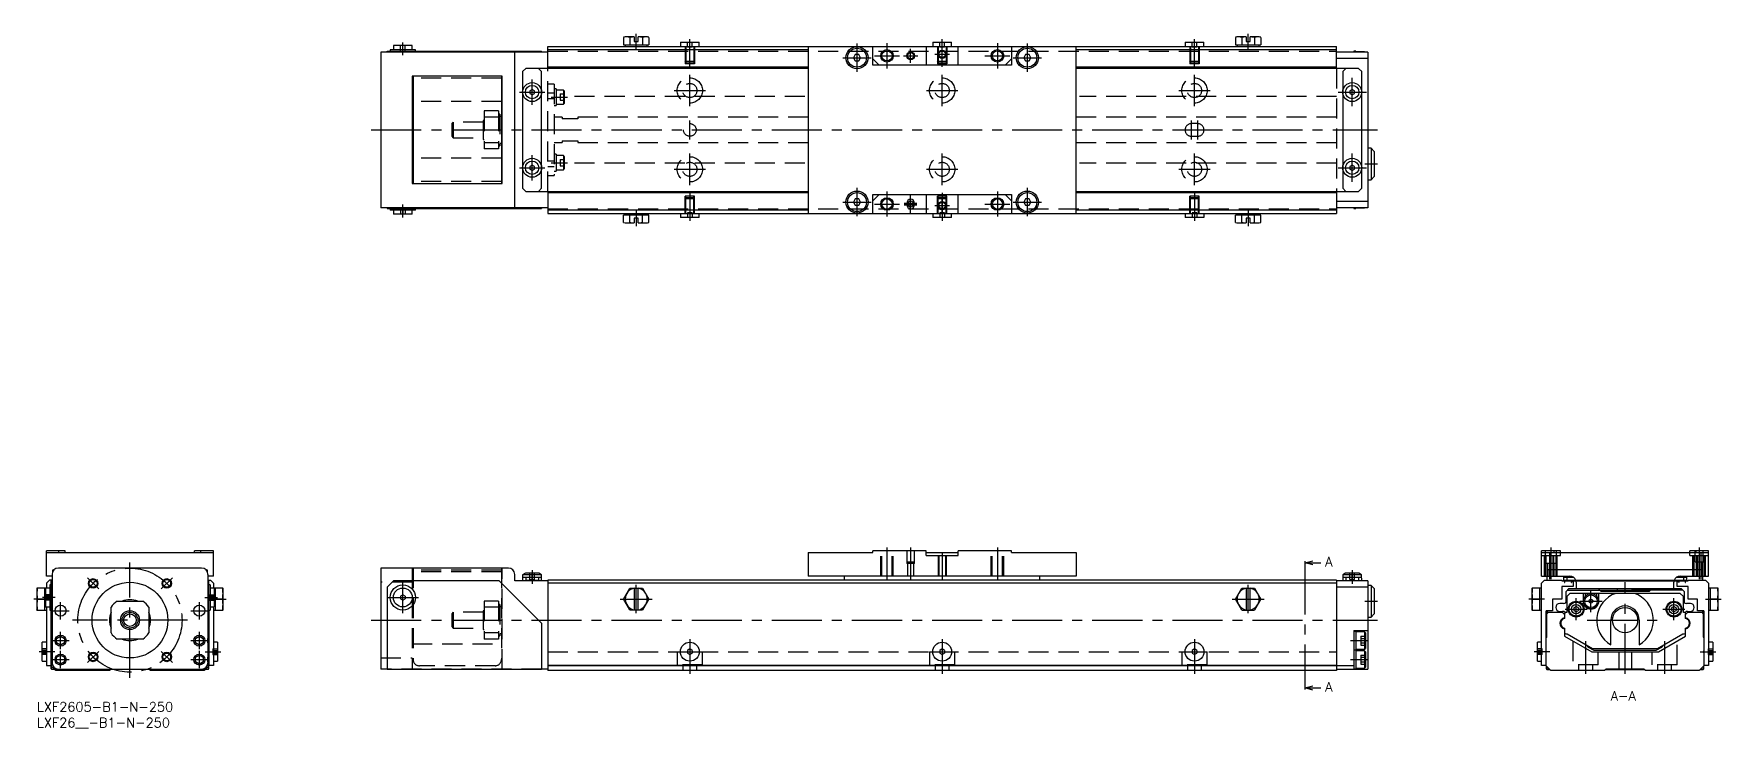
# Model space of a CAD drawing. Extents: x -1 to 534, y -8 to 212.
import ezdxf

# ---------------------------------------------------------------- set-up
doc = ezdxf.new("R2010")
doc.units = 0
doc.header["$LTSCALE"] = 0.5
doc.linetypes.add('CENTER', pattern=[50.8, 31.75, -6.35, 6.35, -6.35])
doc.linetypes.add('DASHED', pattern=[19.05, 12.7, -6.35])
for name, color, linetype in [('MSM_CENTER', 1, 'CENTER'), ('MSM_CONTINUOUS', 7, 'CONTINUOUS'), ('MSM_DASHED', 4, 'DASHED'), ('MSM_NARROW', 5, 'CONTINUOUS'), ('MSM_PART_NUMBER', 7, 'CONTINUOUS')]:
    doc.layers.add(name, color=color, linetype=linetype)
doc.styles.get("Standard").update_dxf_attribs({"font": 'txt.shx', "height": 1, "bigfont": 'bigfont.shx'})

# ---------------------------------------------------------------- blocks, each defined once
blk = doc.blocks.new('*U162')
at = {"layer": 'MSM_PART_NUMBER'}
blk.add_text('LXF2605-B1-N-250', height=3, dxfattribs=at).set_placement((0, -3))
blk = doc.blocks.new('*U163')
at = {"layer": 'MSM_PART_NUMBER'}
blk.add_text('LXF26__-B1-N-250', height=3, dxfattribs=at).set_placement((0, -8))

msp = doc.modelspace()

# ---------------------------------------------------------------- linework, layer by layer
at = {"layer": 'MSM_CENTER'}
for p, q in [((116, 205.19), (116, 209.24)), ((190, 206.97), (190, 211.99)), ((207, 201.49), (207, 210.29)), ((260, 199.89), (260, 208.89)), ((269.5, 208.99), (269.5, 200.99)), ((287, 201.49), (287, 210.29)), ((304.5, 208.99), (304.5, 200.99)), ((314, 199.89), (314, 208.89)), ((367, 201.49), (367, 210.29)), ((384, 206.97), (384, 211.99)), ((255.5, 204.39), (264.5, 204.39)), ((265.5, 204.99), (273.5, 204.99)), ((274.75, 204.99), (279.25, 204.99)), ((277, 202.74), (277, 207.24)), ((284.7, 205.49), (289.29, 205.49)), ((287, 203.19), (287, 207.79)), ((300.5, 204.99), (308.5, 204.99)), ((309.5, 204.39), (318.5, 204.39)), ((207, 188.99), (207, 198.99)), ((287, 188.99), (287, 198.99)), ((367, 188.99), (367, 198.99)), ((417, 188.99), (417, 197.99)), ((153, 193.49), (160.99, 193.49)), ((157, 189.49), (157, 197.49)), ((202, 193.99), (212, 193.99)), ((282, 193.99), (292, 193.99)), ((362, 193.99), (372, 193.99)), ((412.5, 193.49), (421.5, 193.49)), ((163, 191.89), (168.19, 191.89)), ((207, 178.49), (207, 184.49)), ((366, 178.49), (366, 184.49)), ((368, 178.49), (368, 184.49)), ((106, 181.49), (425, 181.49)), ((157, 165.49), (157, 173.49)), ((207, 163.99), (207, 173.99)), ((287, 163.99), (287, 173.99)), ((367, 163.99), (367, 173.99)), ((417, 164.99), (417, 173.99)), ((153, 169.49), (160.99, 169.49)), ((163, 171.1), (168.19, 171.1)), ((202, 168.99), (212, 168.99)), ((282, 168.99), (292, 168.99)), ((362, 168.99), (372, 168.99)), ((412.5, 169.49), (421.5, 169.49)), ((421, 170.69), (425, 170.69)), ((207, 161.49), (207, 152.69)), ((260, 154.09), (260, 163.09)), ((269.5, 161.99), (269.5, 153.99)), ((277, 155.24), (277, 160.74)), ((287, 161.5), (287, 152.69)), ((304.5, 161.99), (304.5, 153.99)), ((314, 154.09), (314, 163.09)), ((367, 161.49), (367, 152.69)), ((116, 153.74), (116, 157.79)), ((190, 155.99), (190, 150.99)), ((255.5, 158.59), (264.5, 158.59)), ((265.5, 157.99), (273.5, 157.99)), ((275, 158.24), (279, 158.24)), ((275, 157.99), (279, 157.99)), ((275, 157.74), (279, 157.74)), ((284.7, 157.49), (289.29, 157.49)), ((287, 155.19), (287, 159.79)), ((300.5, 157.99), (308.5, 157.99)), ((309.5, 158.59), (318.5, 158.59)), ((384, 155.99), (384, 150.99)), ((269.5, 49), (269.5, 39)), ((277, 49), (277, 39)), ((304.5, 49), (304.5, 39)), ((479.99, 49), (479.99, 39)), ((526.99, 49), (526.99, 39)), ((29.5, 7.75), (29.5, 44.25)), ((287, 47.5), (287, 39)), ((401.99, 43.7), (401.99, 5)), ((479.49, 47.5), (479.49, 39)), ((527.49, 47.5), (527.49, 39)), ((16.06, 39.44), (19.6, 35.9)), ((42.94, 39.44), (39.4, 35.9)), ((116, 28.2), (116, 38.2)), ((157, 41.9), (157, 37.5)), ((417, 41.9), (417, 37.5)), ((503.49, 9), (503.49, 38)), ((4, 32.7), (-1, 32.7)), ((5.75, 33.2), (1.75, 33.2)), ((53.25, 33.2), (57.25, 33.2)), ((55, 32.7), (60, 32.7)), ((111, 33.2), (121, 33.2)), ((184.95, 32.7), (195.04, 32.7)), ((190, 28.2), (190, 37.2)), ((378.95, 32.7), (389.04, 32.7)), ((384, 28.2), (384, 37.2)), ((477.99, 32.7), (472.99, 32.7)), ((487.99, 26), (487.99, 33)), ((492.69, 28.5), (492.69, 35.5)), ((518.99, 26), (518.99, 33)), ((528.99, 32.7), (533.99, 32.7)), ((4.75, 29), (10.25, 29)), ((7.5, 26.25), (7.5, 31.75)), ((48.75, 29), (54.25, 29)), ((51.5, 26.25), (51.5, 31.75)), ((421, 32), (425, 32)), ((484.49, 29.5), (491.49, 29.5)), ((489.19, 32), (496.19, 32)), ((515.49, 29.5), (522.49, 29.5)), ((7.5, 16.75), (7.5, 22.25)), ((47.75, 26), (11.25, 26)), ((51.5, 16.75), (51.5, 22.25)), ((106, 26), (425, 26)), ((491.49, 26), (515.49, 26)), ((4.75, 19.5), (10.25, 19.5)), ((7.5, 10.75), (7.5, 16.25)), ((16.06, 12.56), (19.6, 16.1)), ((39.4, 16.1), (42.94, 12.56)), ((48.75, 19.5), (54.25, 19.5)), ((51.5, 10.75), (51.5, 16.25)), ((207, 20), (207, 9)), ((287, 20), (287, 9)), ((367, 20), (367, 9)), ((416.5, 19.5), (422.19, 19.5)), ((490.99, 19.29), (490.99, 9)), ((515.99, 19.29), (515.99, 9)), ((5.7, 16), (0.7, 16)), ((4.75, 13.5), (10.25, 13.5)), ((48.75, 13.5), (54.25, 13.5)), ((53.3, 16), (58.3, 16)), ((203, 16), (211, 16)), ((283, 16), (291, 16)), ((363, 16), (371, 16)), ((416.5, 13.5), (422.19, 13.5)), ((479.69, 16), (474.69, 16)), ((527.29, 16), (532.29, 16))]:
    msp.add_line(p, q, dxfattribs=at)
msp.add_circle((29.5, 26), 16.5, dxfattribs=at)
at = {"layer": 'MSM_CONTINUOUS'}
for p, q in [((186.5, 210.99), (185.95, 210.85)), ((185.95, 210.85), (185.95, 208.49)), ((189.4, 210.99), (186.5, 210.99)), ((187.97, 210.85), (187.97, 208.49)), ((189.4, 210.99), (189.4, 209.49)), ((189.4, 209.49), (190.6, 209.49)), ((193.5, 210.99), (190.6, 210.99)), ((190.6, 209.49), (190.6, 210.99)), ((192.02, 210.85), (192.02, 208.49)), ((194.04, 210.85), (193.5, 210.99)), ((194.04, 210.85), (194.04, 208.49)), ((204, 209.29), (210, 209.29)), ((204, 209.29), (204, 207.99)), ((210, 207.99), (210, 209.29)), ((284, 209.29), (290, 209.29)), ((284, 209.29), (284, 207.99)), ((290, 207.99), (290, 209.29)), ((364, 209.29), (370, 209.29)), ((364, 209.29), (364, 207.99)), ((370, 207.99), (370, 209.29)), ((380.5, 210.99), (379.95, 210.85)), ((379.95, 210.85), (379.95, 208.49)), ((383.4, 210.99), (380.5, 210.99)), ((381.97, 210.85), (381.97, 208.49)), ((383.4, 210.99), (383.4, 209.49)), ((383.4, 209.49), (384.6, 209.49)), ((387.5, 210.99), (384.6, 210.99)), ((384.6, 209.49), (384.6, 210.99)), ((386.02, 210.85), (386.02, 208.49)), ((388.04, 210.85), (387.5, 210.99)), ((388.04, 210.85), (388.04, 208.49)), ((162, 206.19), (109, 206.19)), ((109, 206.19), (109, 156.79)), ((111, 206.44), (160, 206.44)), ((111, 206.19), (111, 206.44)), ((111, 206.34), (160, 206.34)), ((120, 206.94), (112, 206.94)), ((112, 206.94), (112, 206.44)), ((119, 208.24), (113, 208.24)), ((113, 208.24), (113, 206.94)), ((113, 206.34), (113, 206.44)), ((114.5, 206.34), (114.5, 206.19)), ((117.5, 206.19), (117.5, 206.34)), ((119, 206.94), (119, 208.24)), ((120, 206.44), (120, 206.94)), ((146.5, 206.34), (146.5, 206.44)), ((148.6, 206.24), (148.56, 206.19)), ((148.6, 206.24), (148.6, 206.19)), ((151.29, 206.24), (148.6, 206.24)), ((151.29, 206.29), (151.29, 206.19)), ((152, 206.29), (151.29, 206.29)), ((151.5, 156.79), (151.5, 206.19)), ((152, 206.29), (152, 206.19)), ((160, 206.19), (160, 206.44)), ((162, 200.99), (162, 207.99)), ((162, 207.99), (412, 207.99)), ((162, 206.98), (244.5, 206.98)), ((185.95, 208.49), (194.04, 208.49)), ((186.5, 208.49), (186.5, 207.99)), ((193.5, 207.99), (193.5, 208.49)), ((244.5, 207.99), (244.5, 154.99)), ((259.42, 205.39), (258.84, 204.39)), ((258.84, 204.39), (259.42, 203.39)), ((260.57, 205.39), (259.42, 205.39)), ((259.42, 203.39), (260.57, 203.39)), ((261.15, 204.39), (260.57, 205.39)), ((260.57, 203.39), (261.15, 204.39)), ((265, 201.99), (265, 207.99)), ((267, 201.99), (265, 203.99)), ((281.9, 207.99), (281.9, 201.99)), ((292.1, 201.99), (292.1, 207.99)), ((309, 203.99), (307, 201.99)), ((309, 207.99), (309, 201.99)), ((313.42, 205.39), (312.84, 204.39)), ((312.84, 204.39), (313.42, 203.39)), ((314.57, 205.39), (313.42, 205.39)), ((313.42, 203.39), (314.57, 203.39)), ((315.15, 204.39), (314.57, 205.39)), ((314.57, 203.39), (315.15, 204.39)), ((329.5, 154.99), (329.5, 207.99)), ((329.5, 206.98), (412, 206.98)), ((379.95, 208.49), (388.04, 208.49)), ((380.5, 208.49), (380.5, 207.99)), ((387.5, 207.99), (387.5, 208.49)), ((412, 200.99), (412, 207.99)), ((421.99, 206.19), (412, 206.19)), ((421.99, 204.19), (412, 204.19)), ((418.19, 206.44), (417.49, 206.44)), ((417.49, 206.44), (417.49, 206.19)), ((418.19, 206.44), (418.19, 206.19)), ((420.89, 206.24), (418.19, 206.24)), ((420.94, 206.19), (420.89, 206.24)), ((420.89, 206.24), (420.89, 206.19)), ((421.99, 206.19), (421.99, 156.79)), ((119, 198.49), (119, 164.49)), ((147.5, 198.49), (119, 198.49)), ((119.25, 198.49), (119.25, 164.49)), ((147.25, 198.49), (147.25, 164.49)), ((147.5, 164.49), (147.5, 198.49)), ((155, 200.99), (154, 199.99)), ((154, 199.99), (154, 162.99)), ((244.5, 200.99), (155, 200.99)), ((160, 199.99), (159, 200.99)), ((160, 162.99), (160, 199.99)), ((162, 201.49), (244.5, 201.49)), ((309, 201.99), (265, 201.99)), ((329.5, 201.49), (412, 201.49)), ((419, 200.99), (329.5, 200.99)), ((415, 200.99), (413.99, 199.99)), ((413.99, 199.99), (413.99, 162.99)), ((420, 199.99), (419, 200.99)), ((420, 162.99), (420, 199.99)), ((119, 197.89), (119.25, 197.89)), ((119.25, 194.48), (119, 194.48)), ((147.25, 197.89), (147.5, 197.89)), ((147.5, 194.48), (147.25, 194.48)), ((157, 194.36), (156.25, 193.93)), ((156.25, 193.93), (156.25, 193.06)), ((156.25, 193.06), (157, 192.63)), ((157.75, 193.93), (157, 194.36)), ((157, 192.63), (157.75, 193.06)), ((157.75, 193.06), (157.75, 193.93)), ((417, 194.36), (416.24, 193.93)), ((416.24, 193.93), (416.24, 193.06)), ((416.24, 193.06), (417, 192.63)), ((417.75, 193.93), (417, 194.36)), ((417, 192.63), (417.75, 193.06)), ((417.75, 193.06), (417.75, 193.93)), ((119.25, 190.49), (119, 190.49)), ((147.5, 190.49), (147.25, 190.49)), ((147.5, 185.74), (147.25, 185.74)), ((147.25, 177.24), (147.5, 177.24)), ((119.25, 172.49), (119, 172.49)), ((147.5, 172.49), (147.25, 172.49)), ((423, 175.69), (421.99, 175.69)), ((424, 174.69), (423, 175.69)), ((423, 175.69), (423, 165.69)), ((424, 174.69), (424, 166.69)), ((119.25, 168.5), (119, 168.5)), ((147.5, 168.5), (147.25, 168.5)), ((157, 170.36), (156.25, 169.93)), ((156.25, 169.93), (156.25, 169.06)), ((156.25, 169.06), (157, 168.63)), ((157.75, 169.93), (157, 170.36)), ((157, 168.63), (157.75, 169.06)), ((157.75, 169.06), (157.75, 169.93)), ((417, 170.36), (416.24, 169.93)), ((416.24, 169.93), (416.24, 169.06)), ((416.24, 169.06), (417, 168.63)), ((417.75, 169.93), (417, 170.36)), ((417, 168.63), (417.75, 169.06)), ((417.75, 169.06), (417.75, 169.93)), ((423, 165.69), (424, 166.69)), ((119, 165.09), (119.25, 165.09)), ((119, 164.49), (147.5, 164.49)), ((147.25, 165.09), (147.5, 165.09)), ((154, 162.99), (155, 161.99)), ((155, 161.99), (244.5, 161.99)), ((159, 161.99), (160, 162.99)), ((162, 161.99), (162, 154.99)), ((244.5, 161.5), (162, 161.5)), ((265, 154.99), (265, 160.99)), ((265, 160.99), (309, 160.99)), ((265, 158.99), (267, 160.99)), ((281.9, 160.99), (281.9, 154.99)), ((292.1, 154.99), (292.1, 160.99)), ((307, 160.99), (309, 158.99)), ((309, 160.99), (309, 154.99)), ((329.5, 161.99), (419, 161.99)), ((412, 161.5), (329.5, 161.5)), ((412, 161.99), (412, 154.99)), ((413.99, 162.99), (415, 161.99)), ((419, 161.99), (420, 162.99)), ((421.99, 165.69), (423, 165.69)), ((162, 156.79), (109, 156.79)), ((111, 156.79), (111, 156.54)), ((111, 156.64), (160, 156.64)), ((111, 156.54), (160, 156.54)), ((112, 156.54), (112, 156.04)), ((120, 156.04), (112, 156.04)), ((113, 156.64), (113, 156.54)), ((113, 156.04), (113, 154.74)), ((114.5, 156.79), (114.5, 156.64)), ((117.5, 156.64), (117.5, 156.79)), ((119, 154.74), (119, 156.04)), ((120, 156.04), (120, 156.54)), ((146.5, 156.64), (146.5, 156.54)), ((148.56, 156.79), (148.6, 156.74)), ((148.6, 156.79), (148.6, 156.74)), ((148.6, 156.74), (151.29, 156.74)), ((151.29, 156.79), (151.29, 156.69)), ((151.29, 156.69), (152, 156.69)), ((152, 156.79), (152, 156.69)), ((160, 156.79), (160, 156.54)), ((244.5, 155.99), (162, 155.99)), ((259.42, 159.59), (258.84, 158.59)), ((258.84, 158.59), (259.42, 157.59)), ((260.57, 159.59), (259.42, 159.59)), ((259.42, 157.59), (260.57, 157.59)), ((261.15, 158.59), (260.57, 159.59)), ((260.57, 157.59), (261.15, 158.59)), ((275.75, 158.24), (275.75, 157.74)), ((278.25, 157.74), (278.25, 158.24)), ((313.42, 159.59), (312.84, 158.59)), ((312.84, 158.59), (313.42, 157.59)), ((314.57, 159.59), (313.42, 159.59)), ((313.42, 157.59), (314.57, 157.59)), ((315.15, 158.59), (314.57, 159.59)), ((314.57, 157.59), (315.15, 158.59)), ((412, 155.99), (329.5, 155.99)), ((421.99, 158.79), (412, 158.79)), ((421.99, 156.79), (412, 156.79)), ((417.49, 156.79), (417.49, 156.54)), ((417.49, 156.54), (418.19, 156.54)), ((418.19, 156.79), (418.19, 156.54)), ((418.19, 156.74), (420.89, 156.74)), ((420.89, 156.79), (420.89, 156.74)), ((420.89, 156.74), (420.94, 156.79)), ((119, 154.74), (113, 154.74)), ((162, 154.99), (412, 154.99)), ((185.95, 152.14), (185.95, 154.49)), ((194.04, 154.49), (185.95, 154.49)), ((185.95, 152.14), (186.5, 151.99)), ((186.5, 154.99), (186.5, 154.49)), ((186.5, 151.99), (189.4, 151.99)), ((187.97, 152.14), (187.97, 154.49)), ((190.6, 153.49), (189.4, 153.49)), ((189.4, 153.49), (189.4, 151.99)), ((190.6, 151.99), (190.6, 153.49)), ((190.6, 151.99), (193.5, 151.99)), ((192.02, 152.14), (192.02, 154.49)), ((193.5, 154.49), (193.5, 154.99)), ((193.5, 151.99), (194.04, 152.14)), ((194.04, 152.14), (194.04, 154.49)), ((204, 154.99), (204, 153.69)), ((210, 153.69), (204, 153.69)), ((210, 153.69), (210, 154.99)), ((284, 154.99), (284, 153.69)), ((290, 153.69), (284, 153.69)), ((290, 153.69), (290, 154.99)), ((364, 154.99), (364, 153.69)), ((370, 153.69), (364, 153.69)), ((370, 154.99), (370, 153.69)), ((379.95, 152.14), (379.95, 154.49)), ((388.04, 154.49), (379.95, 154.49)), ((379.95, 152.14), (380.5, 151.99)), ((380.5, 154.99), (380.5, 154.49)), ((380.5, 151.99), (383.4, 151.99)), ((381.97, 152.14), (381.97, 154.49)), ((384.6, 153.49), (383.4, 153.49)), ((383.4, 153.49), (383.4, 151.99)), ((384.6, 151.99), (384.6, 153.49)), ((384.6, 151.99), (387.5, 151.99)), ((386.02, 152.14), (386.02, 154.49)), ((387.5, 154.49), (387.5, 154.99)), ((387.5, 151.99), (388.04, 152.14)), ((388.04, 152.14), (388.04, 154.49)), ((9, 48), (3, 48)), ((3, 40), (3, 48)), ((3, 47.5), (56, 47.5)), ((7, 47.5), (7, 48)), ((9, 47.5), (9, 48)), ((56, 48), (50, 48)), ((50, 47.5), (50, 48)), ((52, 47.5), (52, 48)), ((56, 40), (56, 48)), ((244.5, 47.5), (265, 47.5)), ((244.5, 47.5), (244.5, 40)), ((281.9, 48), (265, 48)), ((265, 47.5), (265, 48)), ((281.9, 46.5), (281.9, 48)), ((281.9, 47.5), (292.1, 47.5)), ((281.9, 46.5), (292.1, 46.5)), ((309, 48), (292.1, 48)), ((292.1, 46.5), (292.1, 48)), ((309, 47.5), (309, 48)), ((309, 47.5), (329.5, 47.5)), ((329.5, 47.5), (329.5, 40)), ((401.99, 44.2), (404.5, 44.87)), ((401.99, 44.7), (401.99, 43.7)), ((404.5, 43.53), (401.99, 44.2)), ((401.99, 44.2), (407, 44.2)), ((482.99, 48), (476.99, 48)), ((476.99, 40), (476.99, 48)), ((476.99, 47.5), (529.99, 47.5)), ((480.99, 47.5), (480.99, 48)), ((482.99, 47.5), (482.99, 48)), ((529.99, 48), (523.99, 48)), ((523.99, 47.5), (523.99, 48)), ((525.99, 47.5), (525.99, 48)), ((529.99, 40), (529.99, 48)), ((4.8, 40), (3, 40)), ((4, 38.7), (3, 37.7)), ((3, 37.7), (3, 36.2)), ((4.8, 38.7), (4, 38.7)), ((4.65, 38.5), (4.55, 38.5)), ((4.55, 10.6), (4.55, 38.5)), ((4.65, 10.6), (4.65, 38.5)), ((4.8, 40.5), (4.8, 12.5)), ((5, 41.37), (5, 42)), ((5, 42), (5.48, 42)), ((52.2, 42.5), (6.8, 42.5)), ((53.52, 42), (54, 42)), ((54, 42), (54, 41.37)), ((54.2, 40.5), (54.2, 12.5)), ((56, 40), (54.2, 40)), ((54.2, 38.7), (55, 38.7)), ((54.35, 38.5), (54.45, 38.5)), ((54.35, 10.6), (54.35, 38.5)), ((54.45, 38.5), (54.45, 10.6)), ((55, 38.7), (56, 37.7)), ((56, 37.7), (56, 36.2)), ((149.5, 42.5), (109, 42.5)), ((109, 42.5), (109, 10.5)), ((111, 36.5), (113, 38.5)), ((146.5, 38.5), (113, 38.5)), ((146.5, 38.5), (160, 25)), ((151.5, 38.5), (151.5, 40.5)), ((162, 38.5), (151.5, 38.5)), ((154.86, 40.9), (154, 40.4)), ((154, 40.4), (154, 38.65)), ((159.99, 40.4), (154, 40.4)), ((154, 39.6), (160, 39.6)), ((154, 38.65), (154.04, 38.65)), ((154, 38.6), (162, 38.6)), ((154, 38.6), (154, 38.5)), ((154.04, 38.65), (154.04, 38.6)), ((159.13, 40.9), (154.86, 40.9)), ((154.94, 38.6), (154.94, 38.65)), ((154.94, 38.65), (159.04, 38.65)), ((155, 39.6), (155, 38.65)), ((156, 38.6), (156, 38.5)), ((159, 39.6), (159, 38.65)), ((159.04, 38.65), (159.04, 38.6)), ((159.99, 40.4), (159.13, 40.9)), ((160, 38.6), (159.99, 40.4)), ((412, 38.7), (162, 38.7)), ((162, 38.7), (162, 10)), ((412, 37.7), (162, 37.7)), ((329.5, 40), (244.5, 40)), ((256, 38.7), (256, 40)), ((318, 38.7), (318, 40)), ((412, 38.7), (412, 10)), ((412, 38.6), (420, 38.6)), ((421.99, 38.5), (412, 38.5)), ((414, 40.4), (413.99, 38.6)), ((413.99, 39.6), (420, 39.6)), ((414.86, 40.9), (414, 40.4)), ((419.99, 40.4), (414, 40.4)), ((419.13, 40.9), (414.86, 40.9)), ((415, 39.6), (415, 38.6)), ((417.99, 38.6), (417.99, 38.5)), ((419, 39.6), (419, 38.6)), ((419.99, 40.4), (419.13, 40.9)), ((420, 38.5), (419.99, 40.4)), ((421.99, 38.5), (421.99, 10.5)), ((476.99, 40), (485.99, 40)), ((476.99, 37.7), (477.99, 38.7)), ((476.99, 11.6), (476.99, 37.7)), ((477.99, 38.7), (483.5, 38.7)), ((478.79, 38.7), (478.79, 40)), ((478.99, 42), (478.99, 40)), ((527.99, 42), (478.99, 42)), ((483.5, 38.7), (483.5, 38.5)), ((483.5, 38.5), (523.49, 38.5)), ((483.99, 39.6), (483.99, 38.5)), ((483.99, 39.6), (487.19, 39.6)), ((522.99, 38.6), (483.99, 38.6)), ((484.3, 38.5), (484.3, 37.95)), ((484.3, 37.95), (484.4, 37.95)), ((484.4, 37.95), (484.4, 38.45)), ((484.4, 38.45), (486.39, 38.45)), ((484.99, 39.6), (484.99, 38.6)), ((486.39, 38.45), (486.39, 37.95)), ((486.39, 37.95), (486.5, 37.95)), ((486.5, 38.3), (487, 38.3)), ((486.5, 37.95), (486.5, 38.3)), ((487, 38.3), (487, 36.7)), ((487.99, 38), (487.99, 36)), ((518.99, 36), (518.99, 38)), ((519.79, 39.6), (522.99, 39.6)), ((519.99, 38.3), (520.49, 38.3)), ((519.99, 36.7), (519.99, 38.3)), ((520.49, 38.3), (520.49, 37.95)), ((520.49, 37.95), (520.58, 37.95)), ((520.58, 37.95), (520.58, 38.45)), ((520.58, 38.45), (522.58, 38.45)), ((520.99, 40), (529.99, 40)), ((521.99, 39.6), (521.99, 38.6)), ((522.58, 38.45), (522.58, 37.95)), ((522.58, 37.95), (522.68, 37.95)), ((522.68, 37.95), (522.68, 38.5)), ((522.99, 39.6), (522.99, 38.5)), ((523.49, 38.5), (523.49, 38.7)), ((523.49, 38.7), (528.99, 38.7)), ((527.99, 40), (527.99, 42)), ((528.19, 38.7), (528.19, 40)), ((528.99, 38.7), (529.99, 37.7)), ((529.99, 37.7), (529.99, 11.6)), ((0, 36.15), (0.01, 36.2)), ((0, 36.15), (0, 29.25)), ((4.05, 36.2), (0.01, 36.2)), ((0.15, 32.7), (2.5, 32.7)), ((2.5, 29.2), (2.5, 36.2)), ((2.75, 36.2), (2.75, 30.2)), ((4.05, 37.2), (4.05, 29.2)), ((4.55, 37.2), (4.05, 37.2)), ((4.65, 36.5), (4.55, 36.5)), ((4.8, 34.7), (4.65, 34.7)), ((54.35, 34.7), (54.2, 34.7)), ((54.35, 36.5), (54.45, 36.5)), ((54.95, 37.2), (54.45, 37.2)), ((54.95, 37.2), (54.95, 29.2)), ((58.99, 36.2), (54.95, 36.2)), ((56.25, 36.2), (56.25, 30.2)), ((56.5, 36.2), (56.5, 29.2)), ((58.85, 32.7), (56.5, 32.7)), ((58.99, 36.2), (59, 36.15)), ((59, 29.25), (59, 36.15)), ((111, 36.5), (111, 10.4)), ((116, 34.07), (115.25, 33.63)), ((115.25, 33.63), (115.25, 32.77)), ((115.25, 32.77), (116, 32.33)), ((116.75, 33.63), (116, 34.07)), ((116, 32.33), (116.75, 32.77)), ((116.75, 33.63), (116.75, 32.77)), ((185.95, 32.7), (187.97, 36.2)), ((187.97, 29.2), (185.95, 32.7)), ((187.97, 36.2), (192.02, 36.2)), ((189.4, 36.2), (189.4, 29.2)), ((190.6, 29.2), (190.6, 36.2)), ((192.02, 36.2), (194.04, 32.7)), ((194.04, 32.7), (192.02, 29.2)), ((379.95, 32.7), (381.97, 36.2)), ((381.97, 29.2), (379.95, 32.7)), ((381.97, 36.2), (386.02, 36.2)), ((383.4, 36.2), (383.4, 29.2)), ((384.6, 29.2), (384.6, 36.2)), ((386.02, 36.2), (388.04, 32.7)), ((388.04, 32.7), (386.02, 29.2)), ((421.99, 36.5), (412, 36.5)), ((423, 37), (421.99, 37)), ((424, 36), (423, 37)), ((423, 37), (423, 27)), ((424, 36), (424, 28)), ((473.99, 36.15), (474, 36.2)), ((473.99, 36.15), (473.99, 29.25)), ((476.99, 36.2), (474, 36.2)), ((474.14, 32.7), (476.49, 32.7)), ((476.49, 29.2), (476.49, 36.2)), ((480.49, 32.7), (480.49, 29)), ((483.5, 32.7), (480.49, 32.7)), ((487, 36.7), (483.5, 36.7)), ((483.5, 36.7), (483.5, 32.7)), ((485.69, 36), (484.69, 35)), ((484.69, 35), (484.69, 31.59)), ((485.99, 34.5), (484.99, 33.5)), ((484.99, 33.5), (484.99, 28.42)), ((485.19, 35.5), (505.73, 35.5)), ((485.69, 36), (521.29, 36)), ((520.99, 34.5), (485.99, 34.5)), ((490.19, 34.5), (490.19, 32)), ((490.99, 33.69), (490.99, 34.5)), ((494.39, 34.5), (494.39, 33.69)), ((495.89, 35.1), (494.99, 36)), ((495.19, 32), (495.19, 34.5)), ((511.09, 35.1), (495.89, 35.1)), ((521.79, 35.5), (505.73, 35.5)), ((511.99, 36), (511.09, 35.1)), ((523.49, 36.7), (519.99, 36.7)), ((521.99, 33.5), (520.99, 34.5)), ((522.29, 35), (521.29, 36)), ((521.99, 28.42), (521.99, 33.5)), ((522.29, 31.59), (522.29, 35)), ((523.49, 32.7), (523.49, 36.7)), ((526.49, 32.7), (523.49, 32.7)), ((526.49, 29), (526.49, 32.7)), ((532.98, 36.2), (529.99, 36.2)), ((530.49, 36.2), (530.49, 29.2)), ((532.84, 32.7), (530.49, 32.7)), ((532.98, 36.2), (532.99, 36.15)), ((532.99, 29.25), (532.99, 36.15)), ((0.01, 29.2), (0, 29.25)), ((0.01, 29.2), (3, 29.2)), ((2.75, 30.2), (4.05, 30.2)), ((3, 30.2), (3, 11.6)), ((4.05, 29.2), (4.55, 29.2)), ((4.5, 11.5), (4.5, 29)), ((4.5, 29), (4.55, 29)), ((4.65, 31.7), (4.8, 31.7)), ((4.65, 29), (4.8, 29)), ((4.7, 28), (4.8, 28.1)), ((4.7, 20.65), (4.7, 28)), ((23.5, 21.93), (23.5, 30.07)), ((25.43, 32), (33.57, 32)), ((35.5, 30.07), (35.5, 21.93)), ((54.2, 31.7), (54.35, 31.7)), ((54.35, 29), (54.2, 29)), ((54.2, 28.1), (54.3, 28)), ((54.3, 28), (54.3, 20.65)), ((54.45, 29.2), (54.95, 29.2)), ((54.5, 29), (54.45, 29)), ((54.5, 29), (54.5, 11.5)), ((54.95, 30.2), (56.25, 30.2)), ((56, 30.2), (56, 11.6)), ((56, 29.2), (58.99, 29.2)), ((59, 29.25), (58.99, 29.2)), ((192.02, 29.2), (187.97, 29.2)), ((381.97, 29.2), (386.02, 29.2)), ((421.99, 27), (423, 27)), ((423, 27), (424, 28)), ((474, 29.2), (473.99, 29.25)), ((474, 29.2), (476.99, 29.2)), ((478.49, 11.5), (478.49, 29)), ((480.49, 29), (478.49, 29)), ((478.54, 29), (478.54, 20.5)), ((478.64, 29), (478.64, 20.6)), ((478.69, 28), (479.19, 28.5)), ((478.69, 20.65), (478.69, 28)), ((478.79, 28.1), (478.79, 29)), ((479.19, 28.5), (483.59, 28.5)), ((483.99, 31.3), (482.79, 31.3)), ((482.79, 28.8), (483.69, 28.8)), ((483.59, 28.5), (484.29, 27.8)), ((484.29, 27.8), (484.29, 26.55)), ((484.99, 28.42), (484.47, 28.42)), ((487.99, 30.37), (487.24, 29.93)), ((487.24, 29.93), (487.24, 29.07)), ((487.24, 29.07), (487.99, 28.63)), ((488.74, 29.93), (487.99, 30.37)), ((487.99, 28.63), (488.74, 29.07)), ((488.74, 29.93), (488.74, 29.07)), ((518.99, 30.37), (518.24, 29.93)), ((518.24, 29.93), (518.24, 29.07)), ((518.24, 29.07), (518.99, 28.63)), ((519.74, 29.93), (518.99, 30.37)), ((518.99, 28.63), (519.74, 29.07)), ((519.74, 29.93), (519.74, 29.07)), ((522.51, 28.42), (521.99, 28.42)), ((522.69, 27.8), (523.39, 28.5)), ((522.69, 26.55), (522.69, 27.8)), ((524.19, 31.3), (522.99, 31.3)), ((523.29, 28.8), (524.19, 28.8)), ((523.39, 28.5), (527.79, 28.5)), ((528.49, 29), (526.49, 29)), ((527.79, 28.5), (528.29, 28)), ((528.19, 28.1), (528.19, 29)), ((528.29, 28), (528.29, 20.65)), ((528.34, 29), (528.34, 20.6)), ((528.44, 29), (528.44, 20.5)), ((528.49, 29), (528.49, 11.5)), ((529.99, 29.2), (532.98, 29.2)), ((532.99, 29.25), (532.98, 29.2)), ((160, 25), (160, 10.4)), ((417.49, 22.75), (421.99, 22.75)), ((417.49, 22.75), (417.49, 10.5)), ((418.19, 22.45), (417.49, 22.45)), ((418.19, 22.45), (418.19, 16.55)), ((420.89, 22.25), (418.19, 22.25)), ((421.19, 21.94), (420.89, 22.25)), ((420.89, 22.25), (420.89, 16.75)), ((421.19, 21.94), (421.19, 17.06)), ((478.64, 25), (478.54, 25)), ((484.29, 23.45), (484.29, 20.95)), ((484.74, 21.66), (485.14, 21.66)), ((485.14, 21.66), (493.22, 17)), ((498.99, 18.21), (498.99, 26)), ((507.99, 26), (507.99, 18.21)), ((513.76, 17), (521.84, 21.66)), ((521.84, 21.66), (522.24, 21.66)), ((522.69, 20.95), (522.69, 23.45)), ((528.34, 25), (528.44, 25)), ((3, 19), (1.7, 19)), ((1.7, 13), (1.7, 19)), ((4.5, 20.45), (4.55, 20.5)), ((4.65, 20.6), (4.7, 20.65)), ((6.25, 20.22), (7.5, 20.94)), ((6.25, 18.78), (6.25, 20.22)), ((7.5, 18.06), (6.25, 18.78)), ((7.5, 20.94), (8.75, 20.22)), ((8.75, 18.78), (7.5, 18.06)), ((8.75, 20.22), (8.75, 18.78)), ((33.57, 20), (25.43, 20)), ((50.25, 20.22), (51.5, 20.94)), ((50.25, 18.78), (50.25, 20.22)), ((51.5, 18.06), (50.25, 18.78)), ((51.5, 20.94), (52.75, 20.22)), ((52.75, 18.78), (51.5, 18.06)), ((52.75, 20.22), (52.75, 18.78)), ((54.3, 20.65), (54.35, 20.6)), ((54.45, 20.5), (54.5, 20.45)), ((57.3, 19), (56, 19)), ((57.3, 19), (57.3, 13)), ((207, 16.87), (206.25, 16.43)), ((206.25, 16.43), (206.25, 15.57)), ((207.75, 16.43), (207, 16.87)), ((207.75, 16.43), (207.75, 15.57)), ((287, 16.87), (286.25, 16.43)), ((286.25, 16.43), (286.25, 15.57)), ((287.75, 16.43), (287, 16.87)), ((287.75, 16.43), (287.75, 15.57)), ((367, 16.87), (366.25, 16.43)), ((366.25, 16.43), (366.25, 15.57)), ((367.75, 16.43), (367, 16.87)), ((367.75, 16.43), (367.75, 15.57)), ((417.49, 16.55), (418.19, 16.55)), ((418.19, 16.45), (417.49, 16.45)), ((418.19, 16.75), (420.89, 16.75)), ((418.19, 16.45), (418.19, 10.55)), ((420.89, 16.25), (418.19, 16.25)), ((420.89, 16.75), (421.19, 17.06)), ((421.19, 15.94), (420.89, 16.25)), ((420.89, 16.25), (420.89, 10.75)), ((476.99, 19), (475.69, 19)), ((475.69, 13), (475.69, 19)), ((478.49, 20.45), (478.69, 20.65)), ((484.29, 20.95), (492.91, 15.97)), ((491.82, 17.39), (493.59, 16.5)), ((493.22, 17), (513.76, 17)), ((493.59, 16.5), (513.39, 16.5)), ((513.39, 16.5), (515.16, 17.39)), ((514.07, 15.97), (522.69, 20.95)), ((528.29, 20.65), (528.49, 20.45)), ((531.29, 19), (529.99, 19)), ((531.29, 19), (531.29, 13)), ((1.7, 13), (3, 13)), ((3, 11.6), (4.5, 11.6)), ((4.55, 11.45), (4.5, 11.5)), ((5.5, 10.5), (4.65, 11.35)), ((6.25, 14.22), (7.5, 14.94)), ((6.25, 12.78), (6.25, 14.22)), ((7.5, 12.06), (6.25, 12.78)), ((7.5, 14.94), (8.75, 14.22)), ((8.75, 12.78), (7.5, 12.06)), ((8.75, 14.22), (8.75, 12.78)), ((50.25, 14.22), (51.5, 14.94)), ((50.25, 12.78), (50.25, 14.22)), ((51.5, 12.06), (50.25, 12.78)), ((51.5, 14.94), (52.75, 14.22)), ((52.75, 12.78), (51.5, 12.06)), ((52.75, 14.22), (52.75, 12.78)), ((54.35, 11.35), (53.5, 10.5)), ((54.5, 11.5), (54.45, 11.45)), ((56, 11.6), (54.5, 11.6)), ((56, 13), (57.3, 13)), ((412, 11.6), (162, 11.6)), ((417.49, 11.5), (162, 11.5)), ((206.25, 15.57), (207, 15.13)), ((207, 15.13), (207.75, 15.57)), ((286.25, 15.57), (287, 15.13)), ((287, 15.13), (287.75, 15.57)), ((366.25, 15.57), (367, 15.13)), ((367, 15.13), (367.75, 15.57)), ((418.19, 10.75), (420.89, 10.75)), ((420.89, 10.75), (421.19, 11.06)), ((421.19, 15.94), (421.19, 11.06)), ((475.69, 13), (476.99, 13)), ((478.49, 11.6), (476.99, 11.6)), ((479.99, 10), (478.49, 11.5)), ((478.54, 11.45), (478.54, 10.6)), ((478.64, 10.6), (478.64, 11.35)), ((492.91, 15.97), (514.07, 15.97)), ((528.49, 11.5), (526.99, 10)), ((528.34, 11.35), (528.34, 10.6)), ((528.44, 10.6), (528.44, 11.45)), ((529.99, 11.6), (528.49, 11.6)), ((529.99, 13), (531.29, 13)), ((4.75, 10.5), (54.25, 10.5)), ((54.25, 10.4), (4.75, 10.4)), ((6, 10), (5.6, 10.4)), ((23.03, 10), (6, 10)), ((23.43, 10.4), (23.03, 10)), ((35.97, 10), (35.57, 10.4)), ((53, 10), (35.97, 10)), ((53.4, 10.4), (53, 10)), ((111, 10.5), (109, 10.5)), ((160, 10.4), (111, 10.4)), ((162, 10.5), (160, 10.5)), ((412, 10), (162, 10)), ((412, 10.5), (421.99, 10.5)), ((417.49, 10.55), (418.19, 10.55)), ((479.49, 10.5), (478.74, 10.5)), ((478.74, 10.4), (479.59, 10.4)), ((497.02, 10), (479.99, 10)), ((497.52, 10.5), (497.02, 10)), ((497.42, 10.4), (509.56, 10.4)), ((509.46, 10.5), (497.52, 10.5)), ((509.96, 10), (509.46, 10.5)), ((526.99, 10), (509.96, 10)), ((527.39, 10.4), (528.24, 10.4)), ((528.24, 10.5), (527.49, 10.5)), ((401.99, 4.5), (404.5, 5.17)), ((401.99, 5), (401.99, 4)), ((404.5, 3.83), (401.99, 4.5)), ((401.99, 4.5), (407, 4.5))]:
    msp.add_line(p, q, dxfattribs=at)
for centre, radius in [((260, 204.39), 3.5), ((260, 204.39), 3), ((269.5, 204.99), 1.62), ((277, 204.99), 1.25), ((277, 204.99), 1), ((287, 205.49), 1.06), ((304.5, 204.99), 1.62), ((314, 204.39), 3.5), ((314, 204.39), 3), ((157, 193.49), 3), ((157, 193.49), 2.13), ((417, 193.49), 3), ((417, 193.49), 2.13), ((157, 169.49), 3), ((157, 169.49), 2.13), ((417, 169.49), 3), ((417, 169.49), 2.13), ((260, 158.59), 3.5), ((260, 158.59), 3), ((314, 158.59), 3.5), ((314, 158.59), 3), ((269.5, 157.99), 1.62), ((277, 157.99), 1), ((287, 157.49), 1.06), ((304.5, 157.99), 1.62), ((17.83, 37.67), 1.23), ((29.5, 26), 12), ((41.17, 37.67), 1.23), ((116, 33.2), 4), ((116, 33.2), 3), ((492.69, 32), 2.4), ((492.69, 32), 2), ((492.69, 32), 0.6), ((7.5, 29), 1.75), ((29.5, 26), 3), ((29.5, 26), 2.5), ((29.5, 26), 2), ((51.5, 29), 1.75), ((487.99, 29.5), 2.5), ((487.99, 29.5), 2.25), ((487.99, 29.5), 1.5), ((503.49, 26), 4), ((518.99, 29.5), 2.5), ((518.99, 29.5), 2.25), ((518.99, 29.5), 1.5), ((7.5, 19.5), 1.75), ((51.5, 19.5), 1.75), ((207, 16), 3), ((287, 16), 3), ((367, 16), 3), ((7.5, 13.5), 1.75), ((17.83, 14.33), 1.23), ((41.17, 14.33), 1.23), ((51.5, 13.5), 1.75)]:
    msp.add_circle(centre, radius, dxfattribs=at)
for centre, radius, start, end in [((187, 207.14), 3.86, 90.5706, 105.7723), ((186.93, 207.13), 3.86, 74.2309, 89.4262), ((190.17, 194.83), 16.17, 92.7561, 97.8123), ((189.82, 194.83), 16.17, 82.1877, 87.2439), ((193.06, 207.13), 3.86, 90.5738, 105.7691), ((192.99, 207.14), 3.86, 74.2277, 89.4294), ((381, 207.14), 3.86, 90.5706, 105.7723), ((380.93, 207.13), 3.86, 74.2309, 89.4262), ((384.17, 194.83), 16.17, 92.7561, 97.8123), ((383.82, 194.83), 16.17, 82.1877, 87.2439), ((387.06, 207.13), 3.86, 90.5738, 105.7691), ((386.99, 207.14), 3.86, 74.2277, 89.4294), ((277, 158.24), 1.25, 0, 180), ((277, 157.74), 1.25, 180, 0), ((187, 155.85), 3.86, 254.2277, 269.4294), ((186.93, 155.85), 3.86, 270.5738, 285.7691), ((190.17, 168.16), 16.17, 262.1877, 267.2439), ((189.82, 168.16), 16.17, 272.7561, 277.8123), ((193.06, 155.85), 3.86, 254.2309, 269.4262), ((192.99, 155.85), 3.86, 270.5706, 285.7723), ((381, 155.85), 3.86, 254.2277, 269.4294), ((380.93, 155.85), 3.86, 270.5738, 285.7691), ((384.17, 168.16), 16.17, 262.1877, 267.2439), ((383.82, 168.16), 16.17, 272.7561, 277.8123), ((387.06, 155.85), 3.86, 254.2309, 269.4262), ((386.99, 155.85), 3.86, 270.5706, 285.7723), ((6.8, 40.5), 2, 90, 180), ((52.2, 40.5), 2, 0, 90), ((149.5, 40.5), 2, 0, 90), ((485.99, 38), 2, 17.4576, 90), ((485.99, 38), 2, 0, 14.4775), ((520.99, 38), 2, 165.5225, 180), ((520.99, 38), 2, 90, 162.5424), ((11.31, 34.39), 11.31, 170.8086, 179.713), ((11.31, 34.51), 11.31, 180.2886, 189.1898), ((11.31, 30.89), 11.31, 170.8102, 179.7114), ((29.5, 26), 6.5, 67.3801, 112.6199), ((47.69, 34.39), 11.31, 0.287, 9.1914), ((47.69, 34.51), 11.31, 350.8102, 359.7114), ((47.69, 30.89), 11.31, 0.2886, 9.1898), ((190, 32.7), 3.5, 99.8709, 260.1291), ((190, 32.7), 3.5, 279.8709, 80.1291), ((384, 32.7), 3.5, 99.8709, 260.1291), ((384, 32.7), 3.5, 279.8709, 80.1291), ((485.3, 34.39), 11.31, 170.8086, 179.713), ((485.3, 34.51), 11.31, 180.2886, 189.1898), ((485.3, 30.89), 11.31, 170.8102, 179.7114), ((483.99, 32.3), 1, 270, 0), ((503.49, 26), 9, 109.1881, 240), ((501.27, 33.44), 2.06, 90.4769, 126.2593), ((505.74, 34.4), 1.1, 90.5561, 140.4347), ((505.71, 33.44), 2.06, 53.6474, 89.5445), ((503.49, 26), 9, 300, 70.8119), ((522.99, 32.3), 1, 180, 270), ((521.68, 34.39), 11.31, 0.287, 9.1914), ((521.68, 34.51), 11.31, 350.8102, 359.7114), ((521.68, 30.89), 11.31, 0.2886, 9.1898), ((11.31, 31.01), 11.31, 180.287, 189.1914), ((29.5, 26), 6.5, 157.3801, 202.6199), ((29.5, 26), 7.25, 124.1484, 145.8516), ((29.5, 26), 7.25, 34.1484, 55.8516), ((29.5, 26), 6.5, 337.3801, 22.6199), ((47.69, 31.01), 11.31, 350.8086, 359.713), ((485.3, 31.01), 11.31, 180.287, 189.1914), ((481.49, 29), 2.75, 180, 190.9425), ((482.79, 30.05), 1.25, 90, 270), ((484.61, 25), 1.8, 100.0787, 259.9213), ((483.69, 27.8), 1, 38.3161, 90), ((484.75, 28), 0.5, 123.7236, 204.0908), ((492.69, 32), 2.5, 180, 0), ((503.49, 26), 4.5, 0, 180), ((523.29, 27.8), 1, 90, 141.6839), ((522.23, 28), 0.5, 335.9092, 56.2764), ((522.38, 25), 1.8, 280.0787, 79.9213), ((524.19, 30.05), 1.25, 270, 90), ((525.49, 29), 2.75, 349.0575, 0), ((521.68, 31.01), 11.31, 350.8086, 359.713), ((29.5, 26), 7.25, 214.1484, 235.8516), ((29.5, 26), 7.25, 304.1484, 325.8516), ((484.69, 25), 1.6, 104.4775, 255.5225), ((484.74, 22.16), 0.5, 205.8419, 270), ((522.24, 22.16), 0.5, 270, 334.1581), ((522.29, 25), 1.6, 284.4775, 75.5225), ((4.2, 15.97), 0.5, 45.573, 53.1301), ((4.2, 15.97), 0.5, 334.1581, 25.8419), ((7.5, 19.5), 2.8, 164.6411, 195.3589), ((7.5, 19.5), 2.75, 169.0575, 190.9425), ((29.5, 26), 6.5, 247.3801, 292.6199), ((51.5, 19.5), 2.8, 344.6411, 15.3589), ((51.5, 19.5), 2.75, 349.0575, 10.9425), ((493.1, 20), 2.65, 223.295, 256.765), ((503.49, 26), 14.5, 213.8184, 216.42), ((513.88, 20), 2.65, 283.235, 316.705), ((503.49, 26), 14.5, 323.58, 326.1816), ((528.79, 15.97), 0.5, 127.5895, 232.4105), ((4.2, 15.97), 0.5, 306.8699, 314.427), ((7.5, 13.5), 2.8, 164.6411, 195.3589), ((7.5, 13.5), 2.75, 169.0575, 190.9425), ((6.8, 12.5), 2, 180, 270), ((52.2, 12.5), 2, 270, 0), ((51.5, 13.5), 2.8, 344.6411, 15.3589), ((51.5, 13.5), 2.75, 349.0575, 10.9425), ((4.75, 10.6), 0.2, 180, 270), ((4.75, 10.6), 0.1, 180, 270), ((54.25, 10.6), 0.1, 270, 0), ((54.25, 10.6), 0.2, 270, 0), ((478.74, 10.6), 0.2, 180, 270), ((478.74, 10.6), 0.1, 180, 270), ((528.24, 10.6), 0.2, 270, 360), ((528.24, 10.6), 0.1, 270, 360)]:
    msp.add_arc(centre, radius, start, end, dxfattribs=at)
at = {"layer": 'MSM_DASHED'}
for p, q in [((206.25, 207.79), (206.25, 209.29)), ((207, 207.79), (207, 209.29)), ((207.75, 207.79), (207.75, 209.29)), ((286.25, 207.79), (286.25, 209.29)), ((287, 207.79), (287, 209.29)), ((287.75, 207.79), (287.75, 209.29)), ((366.25, 207.79), (366.25, 209.29)), ((367, 207.79), (367, 209.29)), ((367.75, 207.79), (367.75, 209.29)), ((115.25, 206.24), (115.25, 208.24)), ((116.75, 206.24), (115.25, 206.24)), ((116, 206.24), (116, 208.24)), ((116.75, 206.24), (116.75, 208.24)), ((162, 206.49), (412, 206.49)), ((205.5, 207.99), (205.5, 202.49)), ((205.77, 207.99), (205.77, 202.49)), ((206.25, 207.79), (207.75, 207.79)), ((208.22, 207.99), (208.22, 202.49)), ((208.5, 207.99), (208.5, 202.49)), ((285.5, 207.99), (285.5, 202.49)), ((285.77, 207.99), (285.77, 202.49)), ((286.25, 207.79), (287.75, 207.79)), ((288.22, 207.99), (288.22, 202.49)), ((288.5, 207.99), (288.5, 202.49)), ((365.5, 207.99), (365.5, 202.49)), ((365.77, 207.99), (365.77, 202.49)), ((366.25, 207.79), (367.75, 207.79)), ((368.22, 207.99), (368.22, 202.49)), ((368.5, 207.99), (368.5, 202.49)), ((162, 161.99), (162, 200.99)), ((205.77, 202.99), (205.5, 203.26)), ((205.5, 203.26), (208.5, 203.26)), ((208.5, 202.49), (205.5, 202.49)), ((208.22, 202.99), (205.77, 202.99)), ((208.22, 202.99), (208.5, 203.26)), ((285.77, 202.99), (285.5, 203.26)), ((285.5, 203.26), (288.5, 203.26)), ((288.5, 202.49), (285.5, 202.49)), ((288.22, 202.99), (285.77, 202.99)), ((288.22, 202.99), (288.5, 203.26)), ((365.77, 202.99), (365.5, 203.26)), ((365.5, 203.26), (368.5, 203.26)), ((368.5, 202.49), (365.5, 202.49)), ((368.22, 202.99), (365.77, 202.99)), ((368.22, 202.99), (368.5, 203.26)), ((412, 200.99), (412, 161.99)), ((147.25, 197.89), (119.25, 197.89)), ((164, 195.99), (162, 195.99)), ((164, 193.16), (162, 193.16)), ((164, 195.99), (164, 166.99)), ((164.6, 194.54), (164, 194.54)), ((164.6, 194.54), (164.6, 189.24)), ((166.94, 194.14), (164.6, 194.14)), ((165.9, 192.89), (167.19, 192.89)), ((165.9, 192.89), (165.9, 190.89)), ((166.94, 194.14), (166.94, 189.64)), ((167.19, 193.88), (166.94, 194.14)), ((167.19, 193.88), (167.19, 189.9)), ((147.25, 190.49), (119.25, 190.49)), ((141.79, 187.49), (141.79, 175.49)), ((146.29, 187.49), (141.79, 187.49)), ((146.29, 187.49), (146.29, 175.49)), ((164, 191.4), (162, 191.4)), ((164, 189.24), (164.6, 189.24)), ((164.6, 189.64), (166.94, 189.64)), ((165.9, 191.89), (167.19, 191.89)), ((165.9, 190.89), (167.19, 190.89)), ((166.94, 189.64), (167.19, 189.9)), ((243.49, 192.07), (167.19, 192.07)), ((412, 192.07), (330.5, 192.07)), ((132, 183.99), (131.5, 183.49)), ((131.5, 183.49), (131.5, 179.49)), ((141.5, 183.99), (132, 183.99)), ((132, 183.99), (132, 178.99)), ((141.5, 184.49), (141.5, 178.49)), ((141.79, 184.49), (141.5, 184.49)), ((146.29, 185.56), (141.79, 185.56)), ((146.79, 186.49), (146.29, 186.49)), ((146.79, 186.49), (146.79, 176.49)), ((147.25, 185.74), (146.79, 185.74)), ((166.5, 185.49), (164, 185.49)), ((166.5, 185.49), (166.5, 184.99)), ((171.5, 184.99), (166.5, 184.99)), ((171.5, 185.49), (171.5, 184.99)), ((244.5, 185.49), (171.5, 185.49)), ((412, 185.49), (329.5, 185.49)), ((368, 183.49), (366, 183.49)), ((131.5, 179.49), (132, 178.99)), ((132, 178.99), (141.5, 178.99)), ((141.5, 178.49), (141.79, 178.49)), ((146.29, 177.42), (141.79, 177.42)), ((146.79, 177.24), (147.25, 177.24)), ((164, 177.49), (166.5, 177.49)), ((166.5, 177.99), (171.5, 177.99)), ((166.5, 177.99), (166.5, 177.49)), ((171.5, 177.99), (171.5, 177.49)), ((171.5, 177.49), (244.5, 177.49)), ((329.5, 177.49), (412, 177.49)), ((366, 179.49), (368, 179.49)), ((147.25, 172.49), (119.25, 172.49)), ((146.29, 175.49), (141.79, 175.49)), ((146.29, 176.49), (146.79, 176.49)), ((164, 171.59), (162, 171.59)), ((164.6, 173.75), (164, 173.75)), ((164.6, 173.75), (164.6, 168.45)), ((166.94, 173.35), (164.6, 173.35)), ((165.9, 172.1), (167.19, 172.1)), ((165.9, 172.1), (165.9, 170.1)), ((167.19, 173.09), (166.94, 173.35)), ((166.94, 173.35), (166.94, 168.85)), ((167.19, 173.09), (167.19, 169.11)), ((164, 169.83), (162, 169.83)), ((162, 166.99), (164, 166.99)), ((164, 168.45), (164.6, 168.45)), ((164.6, 168.85), (166.94, 168.85)), ((165.9, 171.1), (167.19, 171.1)), ((165.9, 170.1), (167.19, 170.1)), ((166.94, 168.85), (167.19, 169.11)), ((243.49, 170.91), (167.19, 170.91)), ((412, 170.91), (330.5, 170.91)), ((147.25, 165.09), (119.25, 165.09)), ((288.5, 160.5), (285.5, 160.5)), ((285.5, 154.99), (285.5, 160.5)), ((285.77, 154.99), (285.77, 160.5)), ((288.22, 154.99), (288.22, 160.5)), ((288.5, 154.99), (288.5, 160.5)), ((114.25, 156.64), (114.25, 156.54)), ((114.5, 156.64), (114.5, 156.54)), ((116.75, 156.74), (115.25, 156.74)), ((115.25, 156.74), (115.25, 154.74)), ((116, 156.74), (116, 154.74)), ((116.75, 156.74), (116.75, 154.74)), ((117.5, 156.54), (117.5, 156.64)), ((117.75, 156.64), (117.75, 156.54)), ((162, 156.49), (412, 156.49)), ((208.5, 160.49), (205.5, 160.49)), ((205.5, 154.99), (205.5, 160.49)), ((205.77, 159.99), (205.5, 159.72)), ((205.5, 159.72), (208.5, 159.72)), ((205.77, 154.99), (205.77, 160.49)), ((208.22, 159.99), (205.77, 159.99)), ((206.25, 155.19), (206.25, 153.69)), ((207.75, 155.19), (206.25, 155.19)), ((207, 155.19), (207, 153.69)), ((207.75, 155.19), (207.75, 153.69)), ((208.22, 154.99), (208.22, 160.49)), ((208.22, 159.99), (208.5, 159.72)), ((208.5, 154.99), (208.5, 160.49)), ((285.77, 160), (285.5, 159.73)), ((285.5, 159.73), (288.5, 159.73)), ((288.22, 160), (285.77, 160)), ((286.25, 155.19), (286.25, 153.69)), ((287.75, 155.19), (286.25, 155.19)), ((287, 155.19), (287, 153.69)), ((287.75, 155.19), (287.75, 153.69)), ((288.22, 160), (288.5, 159.73)), ((368.5, 160.49), (365.5, 160.49)), ((365.5, 154.99), (365.5, 160.49)), ((365.77, 159.99), (365.5, 159.72)), ((365.5, 159.72), (368.5, 159.72)), ((365.77, 154.99), (365.77, 160.49)), ((368.22, 159.99), (365.77, 159.99)), ((366.25, 155.19), (366.25, 153.69)), ((367.75, 155.19), (366.25, 155.19)), ((367, 155.19), (367, 153.69)), ((367.75, 155.19), (367.75, 153.69)), ((368.22, 154.99), (368.22, 160.49)), ((368.22, 159.99), (368.5, 159.72)), ((368.5, 154.99), (368.5, 160.49)), ((364, 154.99), (364, 154.99)), ((267.5, 40), (267.5, 48)), ((267.87, 40), (267.87, 48)), ((271.12, 40), (271.12, 48)), ((271.5, 40), (271.5, 48)), ((275.75, 48), (275.75, 44)), ((275.75, 44.5), (278.25, 44.5)), ((278.25, 44), (275.75, 44)), ((276, 44.5), (276, 40)), ((278, 40), (278, 44.5)), ((278.25, 44), (278.25, 48)), ((285.7, 46.5), (285.7, 40)), ((285.94, 46.5), (285.94, 40)), ((288.05, 46.5), (288.05, 40)), ((288.3, 46.5), (288.3, 40)), ((302.5, 40), (302.5, 48)), ((302.87, 40), (302.87, 48)), ((306.12, 40), (306.12, 48)), ((306.5, 40), (306.5, 48)), ((476.99, 46.5), (482.99, 46.5)), ((477.99, 40), (477.99, 48)), ((478.19, 46.5), (478.19, 40)), ((478.24, 44), (478.24, 48)), ((481.74, 44), (478.24, 44)), ((478.37, 40), (478.37, 48)), ((478.43, 46.5), (478.43, 40)), ((478.99, 40), (478.99, 44)), ((480.55, 46.5), (480.55, 40)), ((480.79, 46.5), (480.79, 40)), ((480.99, 40), (480.99, 44)), ((481.61, 40), (481.61, 48)), ((481.74, 44), (481.74, 48)), ((481.99, 40), (481.99, 48)), ((482.99, 46.5), (482.99, 47.5)), ((523.99, 46.5), (523.99, 47.5)), ((523.99, 46.5), (529.99, 46.5)), ((524.99, 40), (524.99, 48)), ((525.37, 40), (525.37, 48)), ((525.74, 44.5), (525.74, 48)), ((525.74, 44.5), (528.24, 44.5)), ((525.99, 44.5), (525.99, 40)), ((526.19, 46.5), (526.19, 40)), ((526.43, 46.5), (526.43, 40)), ((527.99, 44.5), (527.99, 40)), ((528.24, 44.5), (528.24, 48)), ((528.55, 46.5), (528.55, 40)), ((528.61, 40), (528.61, 48)), ((528.79, 46.5), (528.79, 40)), ((528.99, 40), (528.99, 48)), ((119, 38), (109, 38)), ((119, 42.5), (119, 10.5)), ((119.25, 42.5), (119.25, 13.53)), ((147.25, 41.9), (119.25, 41.9)), ((147.25, 41.3), (119.25, 41.3)), ((147.25, 42.5), (147.25, 13.53)), ((147.5, 10.5), (147.5, 42.5)), ((156.25, 38.9), (156.25, 40.9)), ((156.25, 38.9), (157.75, 38.9)), ((157, 38.9), (157, 40.9)), ((157.75, 38.9), (157.75, 40.9)), ((416.24, 38.9), (416.24, 40.9)), ((416.24, 38.9), (417.75, 38.9)), ((417, 38.9), (417, 40.9)), ((417.75, 38.9), (417.75, 40.9)), ((4.75, 34.07), (2.75, 34.07)), ((4.75, 33.63), (2.75, 33.63)), ((4.75, 32.77), (2.75, 32.77)), ((4.75, 32.33), (2.75, 32.33)), ((4.75, 34.07), (4.75, 32.33)), ((54.25, 34.07), (56.25, 34.07)), ((54.25, 34.07), (54.25, 32.33)), ((54.25, 33.63), (56.25, 33.63)), ((54.25, 32.77), (56.25, 32.77)), ((54.25, 32.33), (56.25, 32.33)), ((132, 28.5), (131.5, 28)), ((131.5, 28), (131.5, 24)), ((141.5, 28.5), (132, 28.5)), ((132, 28.5), (132, 23.5)), ((141.79, 29), (141.5, 29)), ((141.5, 29), (141.5, 23)), ((146.29, 32), (141.79, 32)), ((141.79, 32), (141.79, 20)), ((146.29, 30.07), (141.79, 30.07)), ((146.29, 32), (146.29, 20)), ((146.79, 31), (146.29, 31)), ((146.79, 31), (146.79, 21)), ((147.5, 30.25), (146.79, 30.25)), ((131.5, 24), (132, 23.5)), ((132, 23.5), (141.5, 23.5)), ((141.5, 23), (141.79, 23)), ((146.29, 21.93), (141.79, 21.93)), ((146.79, 21.75), (147.5, 21.75)), ((3.2, 16.87), (1.7, 16.87)), ((3.2, 16.43), (1.7, 16.43)), ((3.2, 15.13), (3.2, 16.87)), ((55.8, 16.87), (57.3, 16.87)), ((55.8, 16.87), (55.8, 15.13)), ((55.8, 16.43), (57.3, 16.43)), ((119, 18.5), (147.5, 18.5)), ((146.29, 20), (141.79, 20)), ((146.29, 21), (146.79, 21)), ((417.49, 19.5), (421.19, 19.5)), ((419.69, 20.94), (421.19, 20.94)), ((419.69, 20.94), (419.69, 18.06)), ((419.69, 20.22), (421.19, 20.22)), ((419.69, 18.78), (421.19, 18.78)), ((419.69, 18.06), (421.19, 18.06)), ((477.19, 16.87), (475.69, 16.87)), ((477.19, 16.43), (475.69, 16.43)), ((477.19, 15.13), (477.19, 16.87)), ((486.99, 19.39), (486.99, 11.8)), ((519.99, 11.8), (519.99, 19.39)), ((529.79, 16.87), (531.29, 16.87)), ((529.79, 16.87), (529.79, 15.13)), ((529.79, 16.43), (531.29, 16.43)), ((3.2, 15.57), (1.7, 15.57)), ((3.2, 15.13), (1.7, 15.13)), ((55.8, 15.57), (57.3, 15.57)), ((55.8, 15.13), (57.3, 15.13)), ((109, 14), (119, 14)), ((145.25, 11.53), (121.25, 11.53)), ((162, 15.97), (412, 15.97)), ((203, 15.97), (203, 11.8)), ((211, 11.8), (203, 11.8)), ((204.75, 11.8), (204.75, 10)), ((209.25, 10), (209.25, 11.8)), ((211, 11.8), (211, 15.97)), ((283, 15.97), (283, 11.8)), ((291, 11.8), (283, 11.8)), ((284.75, 11.8), (284.75, 10)), ((289.25, 10), (289.25, 11.8)), ((291, 11.8), (291, 15.97)), ((363, 15.97), (363, 11.8)), ((371, 11.8), (363, 11.8)), ((364.75, 11.8), (364.75, 10)), ((369.25, 10), (369.25, 11.8)), ((371, 11.8), (371, 15.97)), ((419.69, 14.94), (421.19, 14.94)), ((419.69, 14.94), (419.69, 12.06)), ((419.69, 14.22), (421.19, 14.22)), ((419.69, 12.78), (421.19, 12.78)), ((419.69, 12.06), (421.19, 12.06)), ((477.19, 15.57), (475.69, 15.57)), ((477.19, 15.13), (475.69, 15.13)), ((494.99, 11.8), (486.99, 11.8)), ((488.74, 11.8), (488.74, 10)), ((493.24, 10), (493.24, 11.8)), ((494.99, 11.8), (494.99, 15.97)), ((501.5, 15.97), (501.5, 10.5)), ((505.5, 15.97), (505.5, 10.5)), ((511.99, 15.97), (511.99, 11.8)), ((519.99, 11.8), (511.99, 11.8)), ((513.74, 11.8), (513.74, 10)), ((518.24, 10), (518.24, 11.8)), ((529.79, 15.57), (531.29, 15.57)), ((529.79, 15.13), (531.29, 15.13)), ((160, 10.5), (111, 10.5))]:
    msp.add_line(p, q, dxfattribs=at)
for centre, radius in [((207, 193.99), 4), ((287, 193.99), 4), ((367, 193.99), 4), ((207, 193.99), 2.25), ((287, 193.99), 2.25), ((367, 193.99), 2.25), ((207, 181.49), 2), ((207, 168.99), 4), ((207, 168.99), 2.25), ((287, 168.99), 4), ((287, 168.99), 2.25), ((367, 168.99), 4), ((367, 168.99), 2.25)]:
    msp.add_circle(centre, radius, dxfattribs=at)
for centre, start, end in [((366, 181.49), 90, 270), ((368, 181.49), 270, 90), ((121.25, 13.53), 180, 270), ((145.25, 13.53), 270, 360)]:
    msp.add_arc(centre, 2, start, end, dxfattribs=at)
at = {"layer": 'MSM_NARROW'}
msp.add_line((40.31, 38.5), (40.31, 38.6), dxfattribs=at)
for centre, radius in [((269.5, 204.99), 2), ((287, 205.49), 1.3), ((304.5, 204.99), 2), ((269.5, 157.99), 2), ((287, 157.49), 1.3), ((304.5, 157.99), 2), ((17.83, 37.67), 1.5), ((41.17, 37.67), 1.5), ((17.83, 14.33), 1.5), ((41.17, 14.33), 1.5)]:
    msp.add_circle(centre, radius, dxfattribs=at)

# ---------------------------------------------------------------- block references
at = {"layer": 'MSM_CONTINUOUS'}
for name in ['*U162', '*U163']:
    msp.add_blockref(name, (0, 0), dxfattribs=at)

# ---------------------------------------------------------------- texts
at = {"layer": 'MSM_PART_NUMBER'}
for s, p in [('A', (408.41, 43.07)), ('A', (408.41, 3.37)), ('A-A', (498.94, 0.52))]:
    msp.add_text(s, height=3, dxfattribs=at).set_placement(p)

doc.saveas('drawing.dxf')
